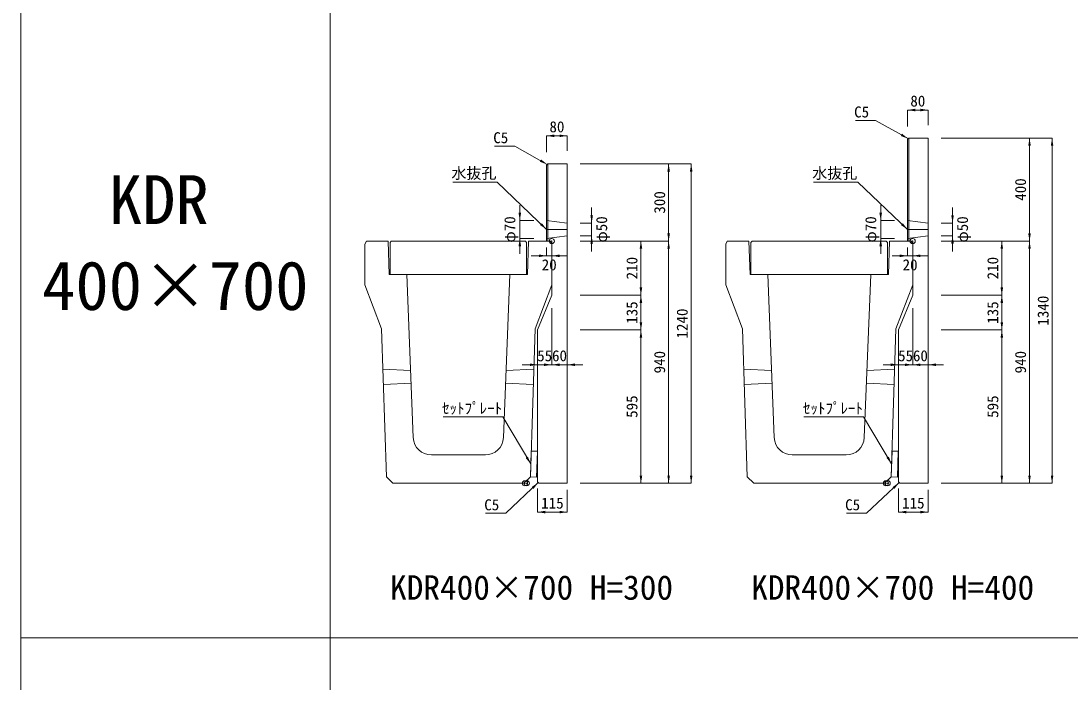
# Model space of a CAD drawing. Units: millimetres at full size, sheet at 1:40. Extents: x 172874 to 199766, y 869448 to 902797.
# Drawn here: x 187274 to 191344, y 878477 to 881043 of the extents above; entities that cross this region are included whole.
import ezdxf
from ezdxf.enums import TextEntityAlignment as Align

# ---------------------------------------------------------------- set-up
doc = ezdxf.new("R2010")
doc.units = ezdxf.units.MM
doc.header["$LTSCALE"] = 40
doc.header["$PDMODE"] = 32
doc.header["$PDSIZE"] = 20
doc.linetypes.add('DASHED', pattern=[7.5, 6, -1.5])
doc.linetypes.add('USER2', pattern=[4.7625, 3.175, -1.5875])
for name, color, linetype, lineweight in [('セットプレート', 3, 'Continuous', 13), ('パネックスKDR', 2, 'Continuous', 13), ('図枠', 5, 'Continuous', 13), ('寸法線', 7, 'Continuous', 13), ('引出線', 4, 'Continuous', 13), ('本体', 2, 'Continuous', 13), ('補助線', 8, 'Continuous', 13)]:
    doc.layers.add(name, color=color, linetype=linetype, lineweight=lineweight)
doc.layers.add('文字', color=7, linetype='Continuous')
doc.styles.add('ＭＳ ゴシック', font='')
doc.styles.get('ＭＳ ゴシック').set_extended_font_data('MS Gothic')

# ---------------------------------------------------------------- blocks, each defined once
blk = doc.blocks.new('filled_arrow')
at = {"color": 0, "linetype": 'Continuous', "lineweight": -2}
blk.add_solid([(7.5, 1.25), (0, 0), (7.5, -1.25)], dxfattribs=at)

msp = doc.modelspace()

# ---------------------------------------------------------------- linework, layer by layer
at = {"layer": 'セットプレート'}
for points in [[(189250.18, 879273.72), (189274.17, 879272.96), (189277.33, 879372.91), (189253.34, 879373.67)], [(190650.18, 879273.72), (190674.17, 879272.96), (190677.33, 879372.91), (190653.34, 879373.67)]]:
    msp.add_lwpolyline(points, close=True, dxfattribs=at)
at = {"layer": 'パネックスKDR'}
for p, q in [((190713.37, 880583.73), (190718.37, 880588.73)), ((190713.37, 880583.73), (190713.37, 880188.73)), ((190718.37, 880588.73), (190793.37, 880588.73)), ((190793.37, 880588.73), (190793.37, 879248.73)), ((189313.37, 880483.73), (189318.37, 880488.73)), ((189313.37, 880483.73), (189313.37, 880188.73)), ((189318.37, 880488.73), (189393.37, 880488.73)), ((189393.37, 880488.73), (189393.37, 879248.73)), ((189313.37, 880188.73), (189333.37, 880188.73)), ((189333.37, 880188.73), (189333.37, 879978.73)), ((190713.37, 880188.73), (190733.37, 880188.73)), ((190733.37, 880188.73), (190733.37, 879978.73)), ((189333.37, 879978.73), (189278.37, 879843.73)), ((190733.37, 879978.73), (190678.37, 879843.73)), ((189278.37, 879843.73), (189278.37, 879253.73)), ((190678.37, 879843.73), (190678.37, 879253.73)), ((189278.37, 879253.73), (189283.37, 879248.73)), ((189283.37, 879248.73), (189393.37, 879248.73)), ((190678.37, 879253.73), (190683.37, 879248.73)), ((190683.37, 879248.73), (190793.37, 879248.73))]:
    msp.add_line(p, q, dxfattribs=at)
at = {"layer": 'パネックスKDR', "lineweight": 5}
for p, q in [((190718.37, 880588.73), (190718.37, 880188.73)), ((189318.37, 880488.73), (189318.37, 880188.73))]:
    msp.add_line(p, q, dxfattribs=at)
at = {"layer": 'パネックスKDR', "linetype": 'DASHED', "lineweight": 9}
for p, q in [((189313.37, 880268.73), (189393.37, 880258.73)), ((190713.37, 880268.73), (190793.37, 880258.73)), ((189313.37, 880198.73), (189393.37, 880208.73)), ((190713.37, 880198.73), (190793.37, 880208.73))]:
    msp.add_line(p, q, dxfattribs=at)
at = {"layer": '図枠'}
for p, q in [((187274.21, 884548.33), (187274.21, 869448.33)), ((188474.21, 884548.33), (188474.21, 869448.33)), ((187274.21, 878648.33), (199766.29, 878648.33))]:
    msp.add_line(p, q, dxfattribs=at)
at = {"layer": '寸法線'}
for p, q in [((190713.37, 880697.28), (190793.37, 880697.28)), ((190713.37, 880633.73), (190713.37, 880697.28)), ((190793.37, 880638.73), (190793.37, 880697.28)), ((189313.37, 880597.28), (189393.37, 880597.28)), ((189313.37, 880533.73), (189313.37, 880597.28)), ((189393.37, 880538.73), (189393.37, 880597.28)), ((190843.37, 880588.73), (191274.21, 880588.73)), ((190843.37, 880588.73), (191186.71, 880588.73)), ((191186.71, 880188.73), (191186.71, 880588.73)), ((191274.21, 879248.73), (191274.21, 880588.73)), ((189443.37, 880488.73), (189874.21, 880488.73)), ((189443.37, 880488.73), (189786.71, 880488.73)), ((189786.71, 880188.73), (189786.71, 880488.73)), ((189874.21, 879248.73), (189874.21, 880488.73)), ((189209.3, 880328.73), (189209.3, 880138.73)), ((189488.04, 880318.73), (189488.04, 880148.73)), ((190609.3, 880328.73), (190609.3, 880138.73)), ((190888.04, 880318.73), (190888.04, 880148.73)), ((189263.37, 880268.73), (189209.3, 880268.73)), ((189443.37, 880258.73), (189488.04, 880258.73)), ((190663.37, 880268.73), (190609.3, 880268.73)), ((190843.37, 880258.73), (190888.04, 880258.73)), ((189263.37, 880198.73), (189209.3, 880198.73)), ((189443.37, 880208.73), (189488.04, 880208.73)), ((189443.37, 880188.73), (189786.71, 880188.73)), ((189443.37, 880188.73), (189679.21, 880188.73)), ((189443.37, 880188.73), (189786.71, 880188.73)), ((189679.21, 880188.73), (189679.21, 879978.73)), ((189786.71, 880188.73), (189786.71, 879248.73)), ((190663.37, 880198.73), (190609.3, 880198.73)), ((190843.37, 880208.73), (190888.04, 880208.73)), ((190843.37, 880188.73), (191186.71, 880188.73)), ((190843.37, 880188.73), (191079.21, 880188.73)), ((190843.37, 880188.73), (191186.71, 880188.73)), ((191079.21, 880188.73), (191079.21, 879978.73)), ((191186.71, 880188.73), (191186.71, 879248.73)), ((189253.37, 880131.65), (189393.37, 880131.65)), ((189313.37, 880163.73), (189313.37, 880131.65)), ((189333.37, 880163.73), (189333.37, 880131.65)), ((190653.37, 880131.65), (190793.37, 880131.65)), ((190713.37, 880163.73), (190713.37, 880131.65)), ((190733.37, 880163.73), (190733.37, 880131.65)), ((189443.37, 879978.73), (189679.21, 879978.73)), ((189443.37, 879978.73), (189679.21, 879978.73)), ((189679.21, 879978.73), (189679.21, 879843.73)), ((190843.37, 879978.73), (191079.21, 879978.73)), ((190843.37, 879978.73), (191079.21, 879978.73)), ((191079.21, 879978.73), (191079.21, 879843.73)), ((189333.37, 879928.73), (189333.37, 879708.73)), ((189333.37, 879928.73), (189333.37, 879708.73)), ((189393.37, 879928.73), (189393.37, 879708.73)), ((190733.37, 879928.73), (190733.37, 879708.73)), ((190733.37, 879928.73), (190733.37, 879708.73)), ((190793.37, 879928.73), (190793.37, 879708.73)), ((189443.37, 879843.73), (189679.21, 879843.73)), ((189443.37, 879843.73), (189679.21, 879843.73)), ((189679.21, 879843.73), (189679.21, 879248.73)), ((190843.37, 879843.73), (191079.21, 879843.73)), ((190843.37, 879843.73), (191079.21, 879843.73)), ((191079.21, 879843.73), (191079.21, 879248.73)), ((189278.37, 879793.73), (189278.37, 879708.73)), ((190678.37, 879793.73), (190678.37, 879708.73)), ((189393.37, 879708.73), (189218.37, 879708.73)), ((189273.37, 879708.73), (189453.37, 879708.73)), ((190793.37, 879708.73), (190618.37, 879708.73)), ((190673.37, 879708.73), (190853.37, 879708.73)), ((189443.37, 879248.73), (189874.21, 879248.73)), ((189443.37, 879248.73), (189786.71, 879248.73)), ((189443.37, 879248.73), (189679.21, 879248.73)), ((190843.37, 879248.73), (191274.21, 879248.73)), ((190843.37, 879248.73), (191186.71, 879248.73)), ((190843.37, 879248.73), (191079.21, 879248.73)), ((189278.37, 879228.73), (189278.37, 879136.93)), ((189393.37, 879223.73), (189393.37, 879136.93)), ((190678.37, 879228.73), (190678.37, 879136.93)), ((190793.37, 879223.73), (190793.37, 879136.93)), ((189278.37, 879136.93), (189393.37, 879136.93)), ((190678.37, 879136.93), (190793.37, 879136.93))]:
    msp.add_line(p, q, dxfattribs=at)
at = {"layer": '引出線'}
for points in [[(190715.87, 880586.23), (190589.5, 880657.31), (190511.73, 880657.31)], [(189315.87, 880486.23), (189189.5, 880557.31), (189111.73, 880557.31)], [(189313.37, 880233.73), (189120.91, 880417.18), (188949.17, 880417.18)], [(190713.37, 880233.73), (190520.91, 880417.18), (190349.17, 880417.18)], [(189251.76, 879323.69), (189142.92, 879507.17), (188911.56, 879507.17)], [(190651.76, 879323.69), (190542.92, 879507.17), (190311.56, 879507.17)], [(189280.87, 879251.23), (189154.5, 879132.58), (189076.73, 879132.58)], [(190680.87, 879251.23), (190554.5, 879132.58), (190476.73, 879132.58)]]:
    msp.add_lwpolyline(points, dxfattribs=at)
at = {"layer": '本体'}
for p, q in [((188614.37, 880188.73), (188608.37, 880176.73)), ((188608.37, 880176.73), (188608.37, 880018.73)), ((188614.37, 880188.73), (188698.37, 880188.73)), ((188698.37, 880188.73), (188702.37, 880058.73)), ((189243.37, 880188.73), (189239.37, 880058.73)), ((189243.37, 880188.73), (189327.37, 880188.73)), ((189327.37, 880188.73), (189333.37, 880176.73)), ((189333.37, 880176.73), (189333.37, 880018.73)), ((190014.37, 880188.73), (190008.37, 880176.73)), ((190008.37, 880176.73), (190008.37, 880018.73)), ((190014.37, 880188.73), (190098.37, 880188.73)), ((190098.37, 880188.73), (190102.37, 880058.73)), ((190643.37, 880188.73), (190639.37, 880058.73)), ((190643.37, 880188.73), (190727.37, 880188.73)), ((190727.37, 880188.73), (190733.37, 880176.73)), ((190733.37, 880176.73), (190733.37, 880018.73)), ((188702.37, 880058.73), (188770.87, 880058.73)), ((188770.87, 880058.73), (188796.18, 879425.93)), ((189170.87, 880058.73), (189145.56, 879425.93)), ((189170.87, 880058.73), (189239.37, 880058.73)), ((190102.37, 880058.73), (190170.87, 880058.73)), ((190170.87, 880058.73), (190196.18, 879425.93)), ((190570.87, 880058.73), (190545.56, 879425.93)), ((190570.87, 880058.73), (190639.37, 880058.73)), ((188608.37, 880018.73), (188673.37, 879848.73)), ((189333.37, 880018.73), (189268.37, 879848.73)), ((190008.37, 880018.73), (190073.37, 879848.73)), ((190733.37, 880018.73), (190668.37, 879848.73)), ((188673.37, 879848.73), (188691.56, 879273.72)), ((189268.37, 879848.73), (189250.18, 879273.72)), ((190073.37, 879848.73), (190091.56, 879273.72)), ((190668.37, 879848.73), (190650.18, 879273.72)), ((188866.13, 879358.73), (189075.61, 879358.73)), ((190266.13, 879358.73), (190475.61, 879358.73)), ((188691.56, 879273.72), (188717.35, 879248.73)), ((189224.39, 879248.73), (189250.18, 879273.72)), ((190091.56, 879273.72), (190117.35, 879248.73)), ((190624.39, 879248.73), (190650.18, 879273.72)), ((188717.35, 879248.73), (189224.39, 879248.73)), ((190117.35, 879248.73), (190624.39, 879248.73))]:
    msp.add_line(p, q, dxfattribs=at)
at = {"layer": '本体', "linetype": 'USER2'}
for p, q in [((188678.34, 879691.73), (188785.75, 879686.73)), ((189155.99, 879686.73), (189263.4, 879691.73)), ((190078.34, 879691.73), (190185.75, 879686.73)), ((190555.99, 879686.73), (190663.4, 879691.73)), ((188680.23, 879631.73), (188787.75, 879636.73)), ((189153.99, 879636.73), (189261.51, 879631.73)), ((190080.23, 879631.73), (190187.75, 879636.73)), ((190553.99, 879636.73), (190661.51, 879631.73))]:
    msp.add_line(p, q, dxfattribs=at)
at = {"layer": '本体', "lineweight": 20}
for points in [[(188705.87, 880182.73), (188710.87, 880188.73), (189230.87, 880188.73), (189235.87, 880182.73), (189235.87, 880058.73), (188705.87, 880058.73)], [(190105.87, 880182.73), (190110.87, 880188.73), (190630.87, 880188.73), (190635.87, 880182.73), (190635.87, 880058.73), (190105.87, 880058.73)]]:
    msp.add_lwpolyline(points, close=True, dxfattribs=at)
at = {"layer": '本体'}
for centre, start, end in [((188866.13, 879428.73), 182.29061, 270), ((189075.61, 879428.73), 270, 357.70939), ((190266.13, 879428.73), 182.29061, 270), ((190475.61, 879428.73), 270, 357.70939)]:
    msp.add_arc(centre, 70, start, end, dxfattribs=at)
at = {"layer": '補助線'}
for p, q in [((189313.37, 880233.73), (189393.37, 880233.73)), ((190713.37, 880233.73), (190793.37, 880233.73))]:
    msp.add_line(p, q, dxfattribs=at)
for p in [(189333.37, 880188.73), (190733.37, 880188.73), (189229.37, 879248.73), (189236.37, 879248.73), (189236.37, 879248.73), (190629.37, 879248.73), (190636.37, 879248.73), (190636.37, 879248.73)]:
    msp.add_point(p, dxfattribs=at)

# ---------------------------------------------------------------- block references
at = {"layer": '寸法線', "xscale": 4, "yscale": 4}
for p in [(190713.37, 880697.28), (189313.37, 880597.28), (189333.37, 880131.65), (190733.37, 880131.65), (189333.37, 879708.73), (189393.37, 879708.73), (190733.37, 879708.73), (190793.37, 879708.73), (189278.37, 879136.93), (190678.37, 879136.93)]:
    msp.add_blockref('filled_arrow', p, dxfattribs=at)
for p, rotation in [((190793.37, 880697.28), 180), ((189393.37, 880597.28), 180), ((191186.71, 880588.73), 270), ((191274.21, 880588.73), 270), ((189786.71, 880488.73), 270), ((189874.21, 880488.73), 270), ((189209.3, 880268.73), 90), ((190609.3, 880268.73), 90), ((189488.04, 880258.73), 90), ((190888.04, 880258.73), 90), ((189786.71, 880188.73), 90), ((191186.71, 880188.73), 90), ((189209.3, 880198.73), 270), ((189488.04, 880208.73), 270), ((189679.21, 880188.73), 270), ((189786.71, 880188.73), 270), ((190609.3, 880198.73), 270), ((190888.04, 880208.73), 270), ((191079.21, 880188.73), 270), ((191186.71, 880188.73), 270), ((189313.37, 880131.65), 180), ((190713.37, 880131.65), 180), ((189679.21, 879978.73), 90), ((191079.21, 879978.73), 90), ((189679.21, 879978.73), 270), ((191079.21, 879978.73), 270), ((189679.21, 879843.73), 90), ((189679.21, 879843.73), 270), ((191079.21, 879843.73), 90), ((191079.21, 879843.73), 270), ((189278.37, 879708.73), 180), ((189333.37, 879708.73), 180), ((190678.37, 879708.73), 180), ((190733.37, 879708.73), 180), ((189679.21, 879248.73), 90), ((189786.71, 879248.73), 90), ((189874.21, 879248.73), 90), ((191079.21, 879248.73), 90), ((191186.71, 879248.73), 90), ((191274.21, 879248.73), 90), ((189393.37, 879136.93), 180), ((190793.37, 879136.93), 180)]:
    msp.add_blockref('filled_arrow', p, dxfattribs=dict(at, rotation=rotation))
at = {"layer": '引出線', "xscale": 4, "yscale": 4}
for p, rotation in [((190715.87, 880586.23), 150.6), ((189315.87, 880486.23), 150.6), ((189313.37, 880233.73), 136.4), ((190713.37, 880233.73), 136.4), ((189251.76, 879323.69), 120.7), ((190651.76, 879323.69), 120.7), ((189280.87, 879251.23), 223.2), ((190680.87, 879251.23), 223.2)]:
    msp.add_blockref('filled_arrow', p, dxfattribs=dict(at, rotation=rotation))

# ---------------------------------------------------------------- texts
at = {"layer": '寸法線', "style": 'ＭＳ ゴシック'}
for s, p in [('80', (190753.37, 880732.28)), ('80', (189353.37, 880632.28)), ('20', (189323.37, 880096.65)), ('20', (190723.37, 880096.65)), ('55', (189305.87, 879743.73)), ('60', (189363.37, 879743.73)), ('55', (190705.87, 879743.73)), ('60', (190763.37, 879743.73)), ('115', (189335.87, 879171.93)), ('115', (190735.87, 879171.93))]:
    msp.add_text(s, height=42.72, dxfattribs=at).set_placement(p, align=Align.MIDDLE_CENTER)
for s, p in [('400', (191151.71, 880388.73)), ('300', (189751.71, 880338.73)), ('φ70', (189170.64, 880233.73)), ('φ50', (189526.7, 880233.73)), ('φ70', (190570.64, 880233.73)), ('φ50', (190926.7, 880233.73)), ('210', (189644.21, 880083.73)), ('210', (191044.21, 880083.73)), ('1340', (191239.21, 879918.73)), ('135', (189644.21, 879911.23)), ('135', (191044.21, 879911.23)), ('1240', (189839.21, 879868.73)), ('940', (189751.71, 879718.73)), ('940', (191151.71, 879718.73)), ('595', (189644.21, 879546.23)), ('595', (191044.21, 879546.23))]:
    msp.add_text(s, height=42.72, rotation=90, dxfattribs=at).set_placement(p, align=Align.MIDDLE_CENTER)
at = {"layer": '引出線', "style": 'ＭＳ ゴシック'}
for s, p in [('C5', (190564.5, 880711.31)), ('C5', (189164.5, 880611.31)), ('水抜孔', (189118.66, 880473.46)), ('水抜孔', (190518.66, 880473.46)), ('ｾｯﾄﾌﾟﾚｰﾄ', (189140.67, 879561.17)), ('ｾｯﾄﾌﾟﾚｰﾄ', (190540.67, 879561.17)), ('C5', (189129.5, 879186.58)), ('C5', (190529.5, 879186.58))]:
    msp.add_text(s, height=42.72, dxfattribs=at).set_placement(p, align=Align.TOP_RIGHT)
at = {"layer": '文字', "style": 'ＭＳ ゴシック'}
for s, p in [('KDR ', (187615.21, 880444.5)), ('400×700', (187356.21, 880111.16))]:
    msp.add_text(s, height=189.9, dxfattribs=at).set_placement(p, align=Align.TOP_LEFT)
for s, p in [('KDR400×700 H=300', (188705.95, 878768.34)), ('KDR400×700 H=400', (190106.92, 878768.34))]:
    msp.add_text(s, height=94.94, dxfattribs=at).set_placement(p, align=Align.BOTTOM_LEFT)

doc.saveas('drawing.dxf')
